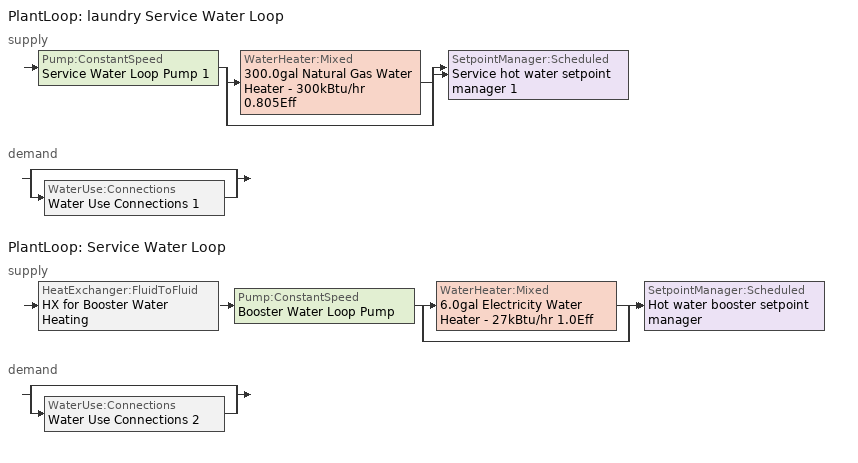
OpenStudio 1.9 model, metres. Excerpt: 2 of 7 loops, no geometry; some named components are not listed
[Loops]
PlantLoop 'laundry Service Water Loop'
 supply: Pump:ConstantSpeed 'Service Water Loop Pump 1' > split
  | WaterHeater:Mixed '300.0gal Natural Gas Water Heater - 300kBtu/hr 0.805Eff'
  | bypass
  join > SetpointManager:Scheduled 'Service hot water setpoint manager 1'
 demand: split
  | bypass
  | WaterUse:Connections 'Water Use Connections 1'
PlantLoop 'Service Water Loop'
 supply: HeatExchanger:FluidToFluid 'HX for Booster Water Heating' > Pump:ConstantSpeed 'Booster Water Loop Pump' > split
  | WaterHeater:Mixed '6.0gal Electricity Water Heater - 27kBtu/hr 1.0Eff'
  | bypass
  join > SetpointManager:Scheduled 'Hot water booster setpoint manager'
 demand: split
  | bypass
  | WaterUse:Connections 'Water Use Connections 2'
[Sizing:Zone]
Kitchen_Flr_6 ZN: Zone Cooling Design Supply Air Temperature {C}=12.8; Zone Heating Design Supply Air Temperature {C}=40; Zone Cooling Design Supply Air Humidity Ratio {kg-H2O/kg-air}=0.0085; Zone Heating Design Supply Air Humidity Ratio {kg-H2O/kg-air}=0.008; Cooling Design Air Flow Method=DesignDayWithLimit; Heating Design Air Flow Method=DesignDay
[PlantLoop] Plant Loop Volume {m3}=Autocalculate; Load Distribution Scheme=Optimal
Name | Maximum Loop Temperature {C} | Minimum Loop Temperature {C}
laundry Service Water Loop | 60 | 10
Service Water Loop
[Sizing:Plant] Loop Type=Heating; Loop Design Temperature Difference {deltaC}=5; Sizing Option=NonCoincident; Zone Timesteps in Averaging Window=1; Coincident Sizing Factor Mode=None
Name | Design Loop Exit Temperature {C}
laundry Service Water Loop | 60
Service Water Loop | 82.2222
[SetpointManager:Scheduled] Control Variable=Temperature
Name | Schedule
Service hot water setpoint manager 1 | Service Water Loop Temp - 140.0F 1
Hot water booster setpoint manager | Service Water Booster Temp - 180.0F
[Pump:ConstantSpeed] Rated Flow Rate {m3/s}=autosize; Rated Power Consumption {W}=autosize; Motor Efficiency=1; Fraction of Motor Inefficiencies to Fluid Stream=0; Pump Control Type=Intermittent
Name | Rated Pump Head {Pa}
Service Water Loop Pump 1 | 0.001
Booster Water Loop Pump | 0
[WaterHeater:Mixed] Deadband Temperature Difference {deltaC}=2; Maximum Temperature Limit {C}=82.2222; Heater Control Type=Cycle; Off Cycle Parasitic Fuel Consumption Rate {W}=0; Off Cycle Parasitic Heat Fraction to Tank=0.8; On Cycle Parasitic Fuel Consumption Rate {W}=0; On Cycle Parasitic Heat Fraction to Tank=0; Ambient Temperature Indicator=ThermalZone; Use Side Effectiveness=1; Source Side Effectiveness=1; Use Side Design Flow Rate {m3/s}=autosize; Source Side Design Flow Rate {m3/s}=autosize; Indirect Water Heating Recovery Time {hr}=1.5
Name | Tank Volume {m3} | Setpoint Temperature Schedule | Heater Maximum Capacity {W} | Heater Fuel Type | Heater Thermal Efficiency | Off Cycle Parasitic Fuel Type | On Cycle Parasitic Fuel Type | Ambient Temperature Schedule | Ambient Temperature Thermal Zone | Off Cycle Loss Coefficient to Ambient Temperature {W/K} | On Cycle Loss Coefficient to Ambient Temperature {W/K}
300.0gal Natural Gas Water Heater - 300kBtu/hr 0.805Eff | 1.13562 | Service Water Loop Temp - 140.0F 1 | 87921.3 | NaturalGas | 0.804865 | NaturalGas | NaturalGas | Schedule Ruleset 33 | Basement ZN | 10.9979 | 10.9979
6.0gal Electricity Water Heater - 27kBtu/hr 1.0Eff | 0.0227125 | Service Water Booster Temp - 180.0F | 7999.96 | Electricity | 1 | Electricity | Electricity | Schedule Ruleset 36 | Kitchen_Flr_6 ZN | 0.796809 | 0.796809
[WaterUse:Connections]
Name | Water Use Equipment Name 1
Water Use Connections 1 | Laundry Service Water Use 30.6gal/min
Water Use Connections 2 | Booster Water Fixture - 1.33 gal/min at 180.0F
[WaterUse:Equipment:Definition]
Name | Peak Flow Rate {m3/s} | Target Temperature Schedule
Laundry Service Water Use Def 30.6gal/min | 0.00193026 | Schedule Ruleset 35
Water Fixture Def - 1.33 gal/min | 8.391e-05 | Schedule Ruleset 38
[WaterUse:Equipment]
Name | Water Use Equipment Definition | Flow Rate Fraction Schedule
Laundry Service Water Use 30.6gal/min | Laundry Service Water Use Def 30.6gal/min | HotelLarge LAUNDRY_SWH_SCH
Booster Water Fixture - 1.33 gal/min at 180.0F | Water Fixture Def - 1.33 gal/min | HotelLarge BLDG_SWH_SCH
[Schedule:Ruleset]
Name | Default Day Schedule | Summer Design Day Schedule | Winter Design Day Schedule
HotelLarge BLDG_SWH_SCH | HotelLarge BLDG_SWH_SCH Default | HotelLarge BLDG_SWH_SCH Summer Design Day | HotelLarge BLDG_SWH_SCH Winter Design Day
Service Water Loop Temp - 140.0F 1 | Service Water Loop Temp - 140.0F Default 1
Schedule Ruleset 33 | Schedule Day 83
Schedule Ruleset 35 | Schedule Day 85
HotelLarge LAUNDRY_SWH_SCH | HotelLarge LAUNDRY_SWH_SCH Default | HotelLarge LAUNDRY_SWH_SCH Summer Design Day | HotelLarge LAUNDRY_SWH_SCH Winter Design Day
Service Water Booster Temp - 180.0F | Service Water Booster Temp - 180.0F Default
Schedule Ruleset 36 | Schedule Day 88
Schedule Ruleset 38 | Schedule Day 90
[Schedule:Day]
HotelLarge BLDG_SWH_SCH Default: 1, 0, 0.25, 5, 0, 0.2, 6, 0, 0.3, 9, 0, 0.5, 10, 0, 0.55, 12, 0, 0.5, 14, 0, 0.4, 17, 0, 0.3, 18, 0, 0.4, 20, 0, 0.5, 21, 0, 0.4, 22, 0, 0.5, 23, 0, 0.4, 24, 0, 0.2
HotelLarge BLDG_SWH_SCH Summer Design Day; HotelLarge BLDG_SWH_SCH Summer Design Day 1: 1, 0, 0.2, 4, 0, 0.15, 5, 0, 0.2, 6, 0, 0.25, 7, 0, 0.5, 8, 0, 0.6, 9, 0, 0.55, 10, 0, 0.45, 11, 0, 0.4, 12, 0, 0.45, 13, 0, 0.4, 14, 0, 0.35, 17, 0, 0.3, 18, 0, 0.4, 19, 0, 0.55, 20, 0, 0.6, 21, 0, 0.5, 22, 0, 0.55, 23, 0, 0.45, 24, 0, 0.25
HotelLarge BLDG_SWH_SCH Winter Design Day; HotelLarge BLDG_SWH_SCH Summer Design Day 2: 1, 0, 0.2, 4, 0, 0.15, 5, 0, 0.2, 6, 0, 0.25, 7, 0, 0.4, 10, 0, 0.5, 11, 0, 0.45, 13, 0, 0.5, 14, 0, 0.45, 16, 0, 0.4, 17, 0, 0.35, 18, 0, 0.4, 20, 0, 0.55, 21, 0, 0.5, 22, 0, 0.55, 23, 0, 0.4, 24, 0, 0.3
Service Water Loop Temp - 140.0F Default 1; Schedule Day 85: 24, 0, 60
Schedule Day 83; Schedule Day 88: 24, 0, 22
HotelLarge LAUNDRY_SWH_SCH Default; HotelLarge LAUNDRY_SWH_SCH Winter Design Day; HotelLarge LAUNDRY_SWH_SCH Summer Design Day: 17, 0, 0, 24, 0, 1
Service Water Booster Temp - 180.0F Default; Schedule Day 90: 24, 0, 82.2222
[Schedule:Rule] Schedule Ruleset=HotelLarge BLDG_SWH_SCH; Date Specification Type=DateRange; Start Month=1; Start Day=1; End Month=12; End Day=31
Name | Rule Order | Day Schedule | Apply Monday | Apply Tuesday | Apply Wednesday | Apply Thursday | Apply Friday | Apply Saturday
Schedule Rule 23 | 1 | HotelLarge BLDG_SWH_SCH Summer Design Day 1 | Yes | Yes | Yes | Yes | Yes
Schedule Rule 24 | 0 | HotelLarge BLDG_SWH_SCH Summer Design Day 2 |  |  |  |  |  | Yes
